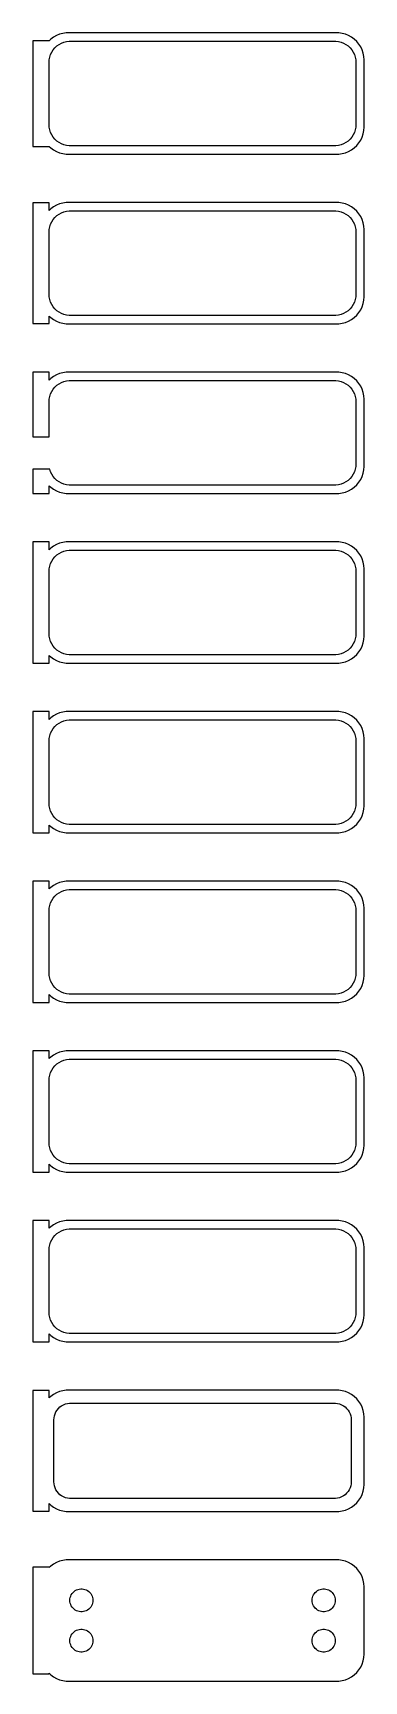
# Model space of a CAD drawing. Header units: metres. Extents: x -32 to 30, y 304 to 610.
import ezdxf

# ---------------------------------------------------------------- set-up
doc = ezdxf.new("R2010")
doc.units = ezdxf.units.M

msp = doc.modelspace()

# ---------------------------------------------------------------- linework, layer by layer
for p, q in [((-27.6791, 608.972), (-28.1871, 608.603)), ((-27.1289, 609.274), (-27.6791, 608.972)), ((-26.5451, 609.505), (-27.1289, 609.274)), ((-25.9369, 609.661), (-26.5451, 609.505)), ((-25.3139, 609.74), (-25.9369, 609.661)), ((25.3139, 609.74), (-25.3139, 609.74)), ((25.9369, 609.661), (25.3139, 609.74)), ((26.5451, 609.505), (25.9369, 609.661)), ((27.1289, 609.274), (26.5451, 609.505)), ((27.6791, 608.972), (27.1289, 609.274)), ((28.1871, 608.603), (27.6791, 608.972)), ((-28.5, 608.309), (-31.5, 608.309)), ((-31.5, 608.309), (-31.5, 588.691)), ((-28.1871, 608.603), (-28.5, 608.309)), ((-28.2191, 605.722), (-28.0052, 606.177)), ((-28.0052, 606.177), (-27.7361, 606.601)), ((-27.7361, 606.601), (-27.4159, 606.988)), ((-27.4159, 606.988), (-27.0497, 607.332)), ((-27.0497, 607.332), (-26.6433, 607.627)), ((-26.6433, 607.627), (-26.2031, 607.869)), ((-26.2031, 607.869), (-25.7361, 608.054)), ((-25.7361, 608.054), (-25.2495, 608.179)), ((-25.2495, 608.179), (-24.7512, 608.242)), ((-24.7512, 608.242), (24.7512, 608.242)), ((24.7512, 608.242), (25.2495, 608.179)), ((25.2495, 608.179), (25.7361, 608.054)), ((25.7361, 608.054), (26.2031, 607.869)), ((26.2031, 607.869), (26.6433, 607.627)), ((26.6433, 607.627), (27.0497, 607.332)), ((27.0497, 607.332), (27.4159, 606.988)), ((27.4159, 606.988), (27.7361, 606.601)), ((27.7361, 606.601), (28.0052, 606.177)), ((28.0052, 606.177), (28.2191, 605.722)), ((28.6448, 608.173), (28.1871, 608.603)), ((29.0451, 607.689), (28.6448, 608.173)), ((29.3815, 607.159), (29.0451, 607.689)), ((29.6489, 606.591), (29.3815, 607.159)), ((29.8429, 605.993), (29.6489, 606.591)), ((29.9606, 605.377), (29.8429, 605.993)), ((-28.5, 604.25), (-28.4684, 604.751)), ((-28.5, 592.75), (-28.5, 604.25)), ((-28.4684, 604.751), (-28.3743, 605.245)), ((-28.3743, 605.245), (-28.2191, 605.722)), ((28.2191, 605.722), (28.3743, 605.245)), ((28.3743, 605.245), (28.4684, 604.751)), ((28.4684, 604.751), (28.5, 604.25)), ((28.5, 604.25), (28.5, 592.75)), ((30, 604.75), (29.9606, 605.377)), ((30, 592.25), (30, 604.75)), ((-28.4684, 592.249), (-28.5, 592.75)), ((-28.3743, 591.755), (-28.4684, 592.249)), ((-28.2191, 591.278), (-28.3743, 591.755)), ((-28.0052, 590.823), (-28.2191, 591.278)), ((-27.7361, 590.399), (-28.0052, 590.823)), ((28.0052, 590.823), (27.7361, 590.399)), ((28.2191, 591.278), (28.0052, 590.823)), ((28.3743, 591.755), (28.2191, 591.278)), ((28.4684, 592.249), (28.3743, 591.755)), ((28.5, 592.75), (28.4684, 592.249)), ((29.6489, 590.409), (29.8429, 591.007)), ((29.8429, 591.007), (29.9606, 591.623)), ((29.9606, 591.623), (30, 592.25)), ((-31.5, 588.691), (-28.5, 588.691)), ((-28.5, 588.691), (-28.1871, 588.397)), ((-28.1871, 588.397), (-27.6791, 588.028)), ((-27.4159, 590.012), (-27.7361, 590.399)), ((-27.6791, 588.028), (-27.1289, 587.726)), ((-27.0497, 589.668), (-27.4159, 590.012)), ((-27.1289, 587.726), (-26.5451, 587.495)), ((-26.6433, 589.373), (-27.0497, 589.668)), ((-26.2031, 589.131), (-26.6433, 589.373)), ((-26.5451, 587.495), (-25.9369, 587.339)), ((-25.7361, 588.946), (-26.2031, 589.131)), ((-25.2495, 588.821), (-25.7361, 588.946)), ((-24.7512, 588.758), (-25.2495, 588.821)), ((24.7512, 588.758), (-24.7512, 588.758)), ((25.2495, 588.821), (24.7512, 588.758)), ((25.7361, 588.946), (25.2495, 588.821)), ((26.2031, 589.131), (25.7361, 588.946)), ((25.9369, 587.339), (26.5451, 587.495)), ((26.6433, 589.373), (26.2031, 589.131)), ((26.5451, 587.495), (27.1289, 587.726)), ((27.0497, 589.668), (26.6433, 589.373)), ((27.4159, 590.012), (27.0497, 589.668)), ((27.1289, 587.726), (27.6791, 588.028)), ((27.7361, 590.399), (27.4159, 590.012)), ((27.6791, 588.028), (28.1871, 588.397)), ((28.1871, 588.397), (28.6448, 588.827)), ((28.6448, 588.827), (29.0451, 589.311)), ((29.0451, 589.311), (29.3815, 589.841)), ((29.3815, 589.841), (29.6489, 590.409)), ((-25.9369, 587.339), (-25.3139, 587.26)), ((-25.3139, 587.26), (25.3139, 587.26)), ((25.3139, 587.26), (25.9369, 587.339)), ((-28.5, 578.217), (-31.5, 578.217)), ((-31.5, 578.217), (-31.5, 555.783)), ((-28.5, 576.809), (-28.5, 578.217)), ((-28.1871, 577.103), (-28.5, 576.809)), ((-27.6791, 577.472), (-28.1871, 577.103)), ((-27.7361, 575.101), (-27.4159, 575.488)), ((-27.1289, 577.774), (-27.6791, 577.472)), ((-27.4159, 575.488), (-27.0497, 575.832)), ((-26.5451, 578.005), (-27.1289, 577.774)), ((-27.0497, 575.832), (-26.6433, 576.127)), ((-26.6433, 576.127), (-26.2031, 576.369)), ((-25.9369, 578.161), (-26.5451, 578.005)), ((-26.2031, 576.369), (-25.7361, 576.554)), ((-25.3139, 578.24), (-25.9369, 578.161)), ((-25.7361, 576.554), (-25.2495, 576.679)), ((25.3139, 578.24), (-25.3139, 578.24)), ((-25.2495, 576.679), (-24.7512, 576.742)), ((-24.7512, 576.742), (24.7512, 576.742)), ((24.7512, 576.742), (25.2495, 576.679)), ((25.2495, 576.679), (25.7361, 576.554)), ((25.9369, 578.161), (25.3139, 578.24)), ((25.7361, 576.554), (26.2031, 576.369)), ((26.5451, 578.005), (25.9369, 578.161)), ((26.2031, 576.369), (26.6433, 576.127)), ((27.1289, 577.774), (26.5451, 578.005)), ((26.6433, 576.127), (27.0497, 575.832)), ((27.0497, 575.832), (27.4159, 575.488)), ((27.6791, 577.472), (27.1289, 577.774)), ((27.4159, 575.488), (27.7361, 575.101)), ((28.1871, 577.103), (27.6791, 577.472)), ((28.6448, 576.673), (28.1871, 577.103)), ((29.0451, 576.189), (28.6448, 576.673)), ((29.3815, 575.659), (29.0451, 576.189)), ((29.6489, 575.091), (29.3815, 575.659)), ((-28.5, 572.75), (-28.4684, 573.251)), ((-28.5, 561.25), (-28.5, 572.75)), ((-28.4684, 573.251), (-28.3743, 573.745)), ((-28.3743, 573.745), (-28.2191, 574.222)), ((-28.2191, 574.222), (-28.0052, 574.677)), ((-28.0052, 574.677), (-27.7361, 575.101)), ((27.7361, 575.101), (28.0052, 574.677)), ((28.0052, 574.677), (28.2191, 574.222)), ((28.2191, 574.222), (28.3743, 573.745)), ((28.3743, 573.745), (28.4684, 573.251)), ((28.4684, 573.251), (28.5, 572.75)), ((28.5, 572.75), (28.5, 561.25)), ((29.8429, 574.493), (29.6489, 575.091)), ((29.9606, 573.877), (29.8429, 574.493)), ((30, 573.25), (29.9606, 573.877)), ((30, 560.75), (30, 573.25)), ((-28.4684, 560.749), (-28.5, 561.25)), ((-28.3743, 560.255), (-28.4684, 560.749)), ((-28.2191, 559.778), (-28.3743, 560.255)), ((28.3743, 560.255), (28.2191, 559.778)), ((28.4684, 560.749), (28.3743, 560.255)), ((28.5, 561.25), (28.4684, 560.749)), ((29.8429, 559.507), (29.9606, 560.123)), ((29.9606, 560.123), (30, 560.75)), ((-28.5, 555.783), (-28.5, 557.191)), ((-28.5, 557.191), (-28.1871, 556.897)), ((-28.0052, 559.323), (-28.2191, 559.778)), ((-28.1871, 556.897), (-27.6791, 556.528)), ((-27.7361, 558.899), (-28.0052, 559.323)), ((-27.4159, 558.512), (-27.7361, 558.899)), ((-27.0497, 558.168), (-27.4159, 558.512)), ((-26.6433, 557.873), (-27.0497, 558.168)), ((-26.2031, 557.631), (-26.6433, 557.873)), ((-25.7361, 557.446), (-26.2031, 557.631)), ((-25.2495, 557.321), (-25.7361, 557.446)), ((-24.7512, 557.258), (-25.2495, 557.321)), ((24.7512, 557.258), (-24.7512, 557.258)), ((25.2495, 557.321), (24.7512, 557.258)), ((25.7361, 557.446), (25.2495, 557.321)), ((26.2031, 557.631), (25.7361, 557.446)), ((26.6433, 557.873), (26.2031, 557.631)), ((27.0497, 558.168), (26.6433, 557.873)), ((27.4159, 558.512), (27.0497, 558.168)), ((27.7361, 558.899), (27.4159, 558.512)), ((27.6791, 556.528), (28.1871, 556.897)), ((28.0052, 559.323), (27.7361, 558.899)), ((28.2191, 559.778), (28.0052, 559.323)), ((28.1871, 556.897), (28.6448, 557.327)), ((28.6448, 557.327), (29.0451, 557.811)), ((29.0451, 557.811), (29.3815, 558.341)), ((29.3815, 558.341), (29.6489, 558.909)), ((29.6489, 558.909), (29.8429, 559.507)), ((-31.5, 555.783), (-28.5, 555.783)), ((-27.6791, 556.528), (-27.1289, 556.226)), ((-27.1289, 556.226), (-26.5451, 555.995)), ((-26.5451, 555.995), (-25.9369, 555.839)), ((-25.9369, 555.839), (-25.3139, 555.76)), ((-25.3139, 555.76), (25.3139, 555.76)), ((25.3139, 555.76), (25.9369, 555.839)), ((25.9369, 555.839), (26.5451, 555.995)), ((26.5451, 555.995), (27.1289, 556.226)), ((27.1289, 556.226), (27.6791, 556.528)), ((-28.5, 546.74), (-31.5, 546.74)), ((-31.5, 546.74), (-31.5, 534.744)), ((-28.5, 545.309), (-28.5, 546.74)), ((-28.1871, 545.603), (-28.5, 545.309)), ((-27.6791, 545.972), (-28.1871, 545.603)), ((-27.1289, 546.274), (-27.6791, 545.972)), ((-26.5451, 546.505), (-27.1289, 546.274)), ((-26.6433, 544.627), (-26.2031, 544.869)), ((-25.9369, 546.661), (-26.5451, 546.505)), ((-26.2031, 544.869), (-25.7361, 545.054)), ((-25.3139, 546.74), (-25.9369, 546.661)), ((-25.7361, 545.054), (-25.2495, 545.179)), ((25.3139, 546.74), (-25.3139, 546.74)), ((-25.2495, 545.179), (-24.7512, 545.242)), ((-24.7512, 545.242), (24.7512, 545.242)), ((24.7512, 545.242), (25.2495, 545.179)), ((25.2495, 545.179), (25.7361, 545.054)), ((25.9369, 546.661), (25.3139, 546.74)), ((25.7361, 545.054), (26.2031, 544.869)), ((26.5451, 546.505), (25.9369, 546.661)), ((26.2031, 544.869), (26.6433, 544.627)), ((27.1289, 546.274), (26.5451, 546.505)), ((27.6791, 545.972), (27.1289, 546.274)), ((28.1871, 545.603), (27.6791, 545.972)), ((28.6448, 545.173), (28.1871, 545.603)), ((29.0451, 544.689), (28.6448, 545.173)), ((29.3815, 544.159), (29.0451, 544.689)), ((-28.5, 541.25), (-28.4684, 541.751)), ((-28.4684, 541.751), (-28.3743, 542.245)), ((-28.3743, 542.245), (-28.2191, 542.722)), ((-28.2191, 542.722), (-28.0052, 543.177)), ((-28.0052, 543.177), (-27.7361, 543.601)), ((-27.7361, 543.601), (-27.4159, 543.988)), ((-27.4159, 543.988), (-27.0497, 544.332)), ((-27.0497, 544.332), (-26.6433, 544.627)), ((26.6433, 544.627), (27.0497, 544.332)), ((27.0497, 544.332), (27.4159, 543.988)), ((27.4159, 543.988), (27.7361, 543.601)), ((27.7361, 543.601), (28.0052, 543.177)), ((28.0052, 543.177), (28.2191, 542.722)), ((28.2191, 542.722), (28.3743, 542.245)), ((28.3743, 542.245), (28.4684, 541.751)), ((28.4684, 541.751), (28.5, 541.25)), ((29.6489, 543.591), (29.3815, 544.159)), ((29.8429, 542.993), (29.6489, 543.591)), ((29.9606, 542.377), (29.8429, 542.993)), ((30, 541.75), (29.9606, 542.377)), ((30, 529.25), (30, 541.75)), ((-28.5, 534.744), (-28.5, 541.25)), ((28.5, 541.25), (28.5, 529.75)), ((-31.5, 534.744), (-28.5, 534.744)), ((28.5, 529.75), (28.4684, 529.249)), ((-28.3745, 528.756), (-31.5, 528.756)), ((-31.5, 528.756), (-31.5, 524.26)), ((-28.3743, 528.755), (-28.3745, 528.756)), ((-28.2191, 528.278), (-28.3743, 528.755)), ((-28.0052, 527.823), (-28.2191, 528.278)), ((-27.7361, 527.399), (-28.0052, 527.823)), ((-27.4159, 527.012), (-27.7361, 527.399)), ((-27.0497, 526.668), (-27.4159, 527.012)), ((-26.6433, 526.373), (-27.0497, 526.668)), ((-26.2031, 526.131), (-26.6433, 526.373)), ((26.6433, 526.373), (26.2031, 526.131)), ((27.0497, 526.668), (26.6433, 526.373)), ((27.4159, 527.012), (27.0497, 526.668)), ((27.7361, 527.399), (27.4159, 527.012)), ((28.0052, 527.823), (27.7361, 527.399)), ((28.2191, 528.278), (28.0052, 527.823)), ((28.3743, 528.755), (28.2191, 528.278)), ((28.4684, 529.249), (28.3743, 528.755)), ((28.6448, 525.827), (29.0451, 526.311)), ((29.0451, 526.311), (29.3815, 526.841)), ((29.3815, 526.841), (29.6489, 527.409)), ((29.6489, 527.409), (29.8429, 528.007)), ((29.8429, 528.007), (29.9606, 528.623)), ((29.9606, 528.623), (30, 529.25)), ((-31.5, 524.26), (-28.5, 524.26)), ((-28.5, 525.691), (-28.1871, 525.397)), ((-28.5, 524.26), (-28.5, 525.691)), ((-28.1871, 525.397), (-27.6791, 525.028)), ((-27.6791, 525.028), (-27.1289, 524.726)), ((-27.1289, 524.726), (-26.5451, 524.495)), ((-26.5451, 524.495), (-25.9369, 524.339)), ((-25.7361, 525.946), (-26.2031, 526.131)), ((-25.9369, 524.339), (-25.3139, 524.26)), ((-25.2495, 525.821), (-25.7361, 525.946)), ((-25.3139, 524.26), (25.3139, 524.26)), ((-24.7512, 525.758), (-25.2495, 525.821)), ((24.7512, 525.758), (-24.7512, 525.758)), ((25.2495, 525.821), (24.7512, 525.758)), ((25.7361, 525.946), (25.2495, 525.821)), ((25.3139, 524.26), (25.9369, 524.339)), ((26.2031, 526.131), (25.7361, 525.946)), ((25.9369, 524.339), (26.5451, 524.495)), ((26.5451, 524.495), (27.1289, 524.726)), ((27.1289, 524.726), (27.6791, 525.028)), ((27.6791, 525.028), (28.1871, 525.397)), ((28.1871, 525.397), (28.6448, 525.827)), ((-28.5, 515.24), (-31.5, 515.24)), ((-31.5, 515.24), (-31.5, 492.76)), ((-28.5, 513.809), (-28.5, 515.24)), ((-28.1871, 514.103), (-28.5, 513.809)), ((-27.6791, 514.472), (-28.1871, 514.103)), ((-27.1289, 514.774), (-27.6791, 514.472)), ((-26.5451, 515.005), (-27.1289, 514.774)), ((-25.9369, 515.161), (-26.5451, 515.005)), ((-25.3139, 515.24), (-25.9369, 515.161)), ((25.3139, 515.24), (-25.3139, 515.24)), ((25.9369, 515.161), (25.3139, 515.24)), ((26.5451, 515.005), (25.9369, 515.161)), ((27.1289, 514.774), (26.5451, 515.005)), ((27.6791, 514.472), (27.1289, 514.774)), ((28.1871, 514.103), (27.6791, 514.472)), ((28.6448, 513.673), (28.1871, 514.103)), ((-28.3743, 510.745), (-28.2191, 511.222)), ((-28.2191, 511.222), (-28.0052, 511.677)), ((-28.0052, 511.677), (-27.7361, 512.101)), ((-27.7361, 512.101), (-27.4159, 512.488)), ((-27.4159, 512.488), (-27.0497, 512.832)), ((-27.0497, 512.832), (-26.6433, 513.127)), ((-26.6433, 513.127), (-26.2031, 513.369)), ((-26.2031, 513.369), (-25.7361, 513.554)), ((-25.7361, 513.554), (-25.2495, 513.679)), ((-25.2495, 513.679), (-24.7512, 513.742)), ((-24.7512, 513.742), (24.7512, 513.742)), ((24.7512, 513.742), (25.2495, 513.679)), ((25.2495, 513.679), (25.7361, 513.554)), ((25.7361, 513.554), (26.2031, 513.369)), ((26.2031, 513.369), (26.6433, 513.127)), ((26.6433, 513.127), (27.0497, 512.832)), ((27.0497, 512.832), (27.4159, 512.488)), ((27.4159, 512.488), (27.7361, 512.101)), ((27.7361, 512.101), (28.0052, 511.677)), ((28.0052, 511.677), (28.2191, 511.222)), ((28.2191, 511.222), (28.3743, 510.745)), ((29.0451, 513.189), (28.6448, 513.673)), ((29.3815, 512.659), (29.0451, 513.189)), ((29.6489, 512.091), (29.3815, 512.659)), ((29.8429, 511.493), (29.6489, 512.091)), ((29.9606, 510.877), (29.8429, 511.493)), ((-28.5, 509.75), (-28.4684, 510.251)), ((-28.5, 498.25), (-28.5, 509.75)), ((-28.4684, 510.251), (-28.3743, 510.745)), ((28.3743, 510.745), (28.4684, 510.251)), ((28.4684, 510.251), (28.5, 509.75)), ((28.5, 509.75), (28.5, 498.25)), ((30, 510.25), (29.9606, 510.877)), ((30, 497.75), (30, 510.25)), ((-28.4684, 497.749), (-28.5, 498.25)), ((-28.3743, 497.255), (-28.4684, 497.749)), ((-28.2191, 496.778), (-28.3743, 497.255)), ((-28.0052, 496.323), (-28.2191, 496.778)), ((-27.7361, 495.899), (-28.0052, 496.323)), ((-27.4159, 495.512), (-27.7361, 495.899)), ((27.7361, 495.899), (27.4159, 495.512)), ((28.0052, 496.323), (27.7361, 495.899)), ((28.2191, 496.778), (28.0052, 496.323)), ((28.3743, 497.255), (28.2191, 496.778)), ((28.4684, 497.749), (28.3743, 497.255)), ((28.5, 498.25), (28.4684, 497.749)), ((29.3815, 495.341), (29.6489, 495.909)), ((29.6489, 495.909), (29.8429, 496.507)), ((29.8429, 496.507), (29.9606, 497.123)), ((29.9606, 497.123), (30, 497.75)), ((-31.5, 492.76), (-28.5, 492.76)), ((-28.5, 494.191), (-28.1871, 493.897)), ((-28.5, 492.76), (-28.5, 494.191)), ((-28.1871, 493.897), (-27.6791, 493.528)), ((-27.6791, 493.528), (-27.1289, 493.226)), ((-27.0497, 495.168), (-27.4159, 495.512)), ((-27.1289, 493.226), (-26.5451, 492.995)), ((-26.6433, 494.873), (-27.0497, 495.168)), ((-26.2031, 494.631), (-26.6433, 494.873)), ((-26.5451, 492.995), (-25.9369, 492.839)), ((-25.7361, 494.446), (-26.2031, 494.631)), ((-25.9369, 492.839), (-25.3139, 492.76)), ((-25.2495, 494.321), (-25.7361, 494.446)), ((-25.3139, 492.76), (25.3139, 492.76)), ((-24.7512, 494.258), (-25.2495, 494.321)), ((24.7512, 494.258), (-24.7512, 494.258)), ((25.2495, 494.321), (24.7512, 494.258)), ((25.7361, 494.446), (25.2495, 494.321)), ((25.3139, 492.76), (25.9369, 492.839)), ((26.2031, 494.631), (25.7361, 494.446)), ((25.9369, 492.839), (26.5451, 492.995)), ((26.6433, 494.873), (26.2031, 494.631)), ((26.5451, 492.995), (27.1289, 493.226)), ((27.0497, 495.168), (26.6433, 494.873)), ((27.4159, 495.512), (27.0497, 495.168)), ((27.1289, 493.226), (27.6791, 493.528)), ((27.6791, 493.528), (28.1871, 493.897)), ((28.1871, 493.897), (28.6448, 494.327)), ((28.6448, 494.327), (29.0451, 494.811)), ((29.0451, 494.811), (29.3815, 495.341)), ((-28.5, 483.74), (-31.5, 483.74)), ((-31.5, 483.74), (-31.5, 461.26)), ((-28.5, 482.309), (-28.5, 483.74)), ((-26.5451, 483.505), (-27.1289, 483.274)), ((-25.9369, 483.661), (-26.5451, 483.505)), ((-25.3139, 483.74), (-25.9369, 483.661)), ((25.3139, 483.74), (-25.3139, 483.74)), ((25.9369, 483.661), (25.3139, 483.74)), ((26.5451, 483.505), (25.9369, 483.661)), ((27.1289, 483.274), (26.5451, 483.505)), ((-28.1871, 482.603), (-28.5, 482.309)), ((-27.6791, 482.972), (-28.1871, 482.603)), ((-28.0052, 480.177), (-27.7361, 480.601)), ((-27.7361, 480.601), (-27.4159, 480.988)), ((-27.1289, 483.274), (-27.6791, 482.972)), ((-27.4159, 480.988), (-27.0497, 481.332)), ((-27.0497, 481.332), (-26.6433, 481.627)), ((-26.6433, 481.627), (-26.2031, 481.869)), ((-26.2031, 481.869), (-25.7361, 482.054)), ((-25.7361, 482.054), (-25.2495, 482.179)), ((-25.2495, 482.179), (-24.7512, 482.242)), ((-24.7512, 482.242), (24.7512, 482.242)), ((24.7512, 482.242), (25.2495, 482.179)), ((25.2495, 482.179), (25.7361, 482.054)), ((25.7361, 482.054), (26.2031, 481.869)), ((26.2031, 481.869), (26.6433, 481.627)), ((26.6433, 481.627), (27.0497, 481.332)), ((27.0497, 481.332), (27.4159, 480.988)), ((27.6791, 482.972), (27.1289, 483.274)), ((27.4159, 480.988), (27.7361, 480.601)), ((28.1871, 482.603), (27.6791, 482.972)), ((27.7361, 480.601), (28.0052, 480.177)), ((28.6448, 482.173), (28.1871, 482.603)), ((29.0451, 481.689), (28.6448, 482.173)), ((29.3815, 481.159), (29.0451, 481.689)), ((29.6489, 480.591), (29.3815, 481.159)), ((29.8429, 479.993), (29.6489, 480.591)), ((-28.5, 478.25), (-28.4684, 478.751)), ((-28.5, 466.75), (-28.5, 478.25)), ((-28.4684, 478.751), (-28.3743, 479.245)), ((-28.3743, 479.245), (-28.2191, 479.722)), ((-28.2191, 479.722), (-28.0052, 480.177)), ((28.0052, 480.177), (28.2191, 479.722)), ((28.2191, 479.722), (28.3743, 479.245)), ((28.3743, 479.245), (28.4684, 478.751)), ((28.4684, 478.751), (28.5, 478.25)), ((28.5, 478.25), (28.5, 466.75)), ((29.9606, 479.377), (29.8429, 479.993)), ((30, 478.75), (29.9606, 479.377)), ((30, 466.25), (30, 478.75)), ((-28.4684, 466.249), (-28.5, 466.75)), ((-28.3743, 465.755), (-28.4684, 466.249)), ((-28.2191, 465.278), (-28.3743, 465.755)), ((-28.0052, 464.823), (-28.2191, 465.278)), ((28.2191, 465.278), (28.0052, 464.823)), ((28.3743, 465.755), (28.2191, 465.278)), ((28.4684, 466.249), (28.3743, 465.755)), ((28.5, 466.75), (28.4684, 466.249)), ((29.8429, 465.007), (29.9606, 465.623)), ((29.9606, 465.623), (30, 466.25)), ((-28.5, 462.691), (-28.1871, 462.397)), ((-28.5, 461.26), (-28.5, 462.691)), ((-28.1871, 462.397), (-27.6791, 462.028)), ((-27.7361, 464.399), (-28.0052, 464.823)), ((-27.4159, 464.012), (-27.7361, 464.399)), ((-27.0497, 463.668), (-27.4159, 464.012)), ((-26.6433, 463.373), (-27.0497, 463.668)), ((-26.2031, 463.131), (-26.6433, 463.373)), ((-25.7361, 462.946), (-26.2031, 463.131)), ((-25.2495, 462.821), (-25.7361, 462.946)), ((-24.7512, 462.758), (-25.2495, 462.821)), ((24.7512, 462.758), (-24.7512, 462.758)), ((25.2495, 462.821), (24.7512, 462.758)), ((25.7361, 462.946), (25.2495, 462.821)), ((26.2031, 463.131), (25.7361, 462.946)), ((26.6433, 463.373), (26.2031, 463.131)), ((27.0497, 463.668), (26.6433, 463.373)), ((27.4159, 464.012), (27.0497, 463.668)), ((27.7361, 464.399), (27.4159, 464.012)), ((27.6791, 462.028), (28.1871, 462.397)), ((28.0052, 464.823), (27.7361, 464.399)), ((28.1871, 462.397), (28.6448, 462.827)), ((28.6448, 462.827), (29.0451, 463.311)), ((29.0451, 463.311), (29.3815, 463.841)), ((29.3815, 463.841), (29.6489, 464.409)), ((29.6489, 464.409), (29.8429, 465.007)), ((-31.5, 461.26), (-28.5, 461.26)), ((-27.6791, 462.028), (-27.1289, 461.726)), ((-27.1289, 461.726), (-26.5451, 461.495)), ((-26.5451, 461.495), (-25.9369, 461.339)), ((-25.9369, 461.339), (-25.3139, 461.26)), ((-25.3139, 461.26), (25.3139, 461.26)), ((25.3139, 461.26), (25.9369, 461.339)), ((25.9369, 461.339), (26.5451, 461.495)), ((26.5451, 461.495), (27.1289, 461.726)), ((27.1289, 461.726), (27.6791, 462.028)), ((-28.5, 452.24), (-31.5, 452.24)), ((-31.5, 452.24), (-31.5, 429.76)), ((-28.5, 450.809), (-28.5, 452.24)), ((-28.1871, 451.103), (-28.5, 450.809)), ((-27.6791, 451.472), (-28.1871, 451.103)), ((-27.1289, 451.774), (-27.6791, 451.472)), ((-27.4159, 449.488), (-27.0497, 449.832)), ((-26.5451, 452.005), (-27.1289, 451.774)), ((-27.0497, 449.832), (-26.6433, 450.127)), ((-26.6433, 450.127), (-26.2031, 450.369)), ((-25.9369, 452.161), (-26.5451, 452.005)), ((-26.2031, 450.369), (-25.7361, 450.554)), ((-25.3139, 452.24), (-25.9369, 452.161)), ((-25.7361, 450.554), (-25.2495, 450.679)), ((25.3139, 452.24), (-25.3139, 452.24)), ((-25.2495, 450.679), (-24.7512, 450.742)), ((-24.7512, 450.742), (24.7512, 450.742)), ((24.7512, 450.742), (25.2495, 450.679)), ((25.2495, 450.679), (25.7361, 450.554)), ((25.9369, 452.161), (25.3139, 452.24)), ((25.7361, 450.554), (26.2031, 450.369)), ((26.5451, 452.005), (25.9369, 452.161)), ((26.2031, 450.369), (26.6433, 450.127)), ((27.1289, 451.774), (26.5451, 452.005)), ((26.6433, 450.127), (27.0497, 449.832)), ((27.0497, 449.832), (27.4159, 449.488)), ((27.6791, 451.472), (27.1289, 451.774)), ((28.1871, 451.103), (27.6791, 451.472)), ((28.6448, 450.673), (28.1871, 451.103)), ((29.0451, 450.189), (28.6448, 450.673)), ((29.3815, 449.659), (29.0451, 450.189)), ((-28.5, 446.75), (-28.4684, 447.251)), ((-28.5, 435.25), (-28.5, 446.75)), ((-28.4684, 447.251), (-28.3743, 447.745)), ((-28.3743, 447.745), (-28.2191, 448.222)), ((-28.2191, 448.222), (-28.0052, 448.677)), ((-28.0052, 448.677), (-27.7361, 449.101)), ((-27.7361, 449.101), (-27.4159, 449.488)), ((27.4159, 449.488), (27.7361, 449.101)), ((27.7361, 449.101), (28.0052, 448.677)), ((28.0052, 448.677), (28.2191, 448.222)), ((28.2191, 448.222), (28.3743, 447.745)), ((28.3743, 447.745), (28.4684, 447.251)), ((28.4684, 447.251), (28.5, 446.75)), ((28.5, 446.75), (28.5, 435.25)), ((29.6489, 449.091), (29.3815, 449.659)), ((29.8429, 448.493), (29.6489, 449.091)), ((29.9606, 447.877), (29.8429, 448.493)), ((30, 447.25), (29.9606, 447.877)), ((30, 434.75), (30, 447.25)), ((-28.4684, 434.749), (-28.5, 435.25)), ((-28.3743, 434.255), (-28.4684, 434.749)), ((28.4684, 434.749), (28.3743, 434.255)), ((28.5, 435.25), (28.4684, 434.749)), ((29.9606, 434.123), (30, 434.75)), ((-28.2191, 433.778), (-28.3743, 434.255)), ((-28.0052, 433.323), (-28.2191, 433.778)), ((-27.7361, 432.899), (-28.0052, 433.323)), ((-27.4159, 432.512), (-27.7361, 432.899)), ((-27.0497, 432.168), (-27.4159, 432.512)), ((-26.6433, 431.873), (-27.0497, 432.168)), ((-26.2031, 431.631), (-26.6433, 431.873)), ((-25.7361, 431.446), (-26.2031, 431.631)), ((-25.2495, 431.321), (-25.7361, 431.446)), ((25.7361, 431.446), (25.2495, 431.321)), ((26.2031, 431.631), (25.7361, 431.446)), ((26.6433, 431.873), (26.2031, 431.631)), ((27.0497, 432.168), (26.6433, 431.873)), ((27.4159, 432.512), (27.0497, 432.168)), ((27.7361, 432.899), (27.4159, 432.512)), ((28.0052, 433.323), (27.7361, 432.899)), ((28.2191, 433.778), (28.0052, 433.323)), ((28.3743, 434.255), (28.2191, 433.778)), ((28.6448, 431.327), (29.0451, 431.811)), ((29.0451, 431.811), (29.3815, 432.341)), ((29.3815, 432.341), (29.6489, 432.909)), ((29.6489, 432.909), (29.8429, 433.507)), ((29.8429, 433.507), (29.9606, 434.123)), ((-31.5, 429.76), (-28.5, 429.76)), ((-28.5, 431.191), (-28.1871, 430.897)), ((-28.5, 429.76), (-28.5, 431.191)), ((-28.1871, 430.897), (-27.6791, 430.528)), ((-27.6791, 430.528), (-27.1289, 430.226)), ((-27.1289, 430.226), (-26.5451, 429.995)), ((-26.5451, 429.995), (-25.9369, 429.839)), ((-25.9369, 429.839), (-25.3139, 429.76)), ((-25.3139, 429.76), (25.3139, 429.76)), ((-24.7512, 431.258), (-25.2495, 431.321)), ((24.7512, 431.258), (-24.7512, 431.258)), ((25.2495, 431.321), (24.7512, 431.258)), ((25.3139, 429.76), (25.9369, 429.839)), ((25.9369, 429.839), (26.5451, 429.995)), ((26.5451, 429.995), (27.1289, 430.226)), ((27.1289, 430.226), (27.6791, 430.528)), ((27.6791, 430.528), (28.1871, 430.897)), ((28.1871, 430.897), (28.6448, 431.327)), ((-28.5, 420.74), (-31.5, 420.74)), ((-31.5, 420.74), (-31.5, 398.26)), ((-28.5, 419.309), (-28.5, 420.74)), ((-28.1871, 419.603), (-28.5, 419.309)), ((-27.6791, 419.972), (-28.1871, 419.603)), ((-27.1289, 420.274), (-27.6791, 419.972)), ((-26.5451, 420.505), (-27.1289, 420.274)), ((-25.9369, 420.661), (-26.5451, 420.505)), ((-25.3139, 420.74), (-25.9369, 420.661)), ((25.3139, 420.74), (-25.3139, 420.74)), ((-25.2495, 419.179), (-24.7512, 419.242)), ((-24.7512, 419.242), (24.7512, 419.242)), ((24.7512, 419.242), (25.2495, 419.179)), ((25.9369, 420.661), (25.3139, 420.74)), ((26.5451, 420.505), (25.9369, 420.661)), ((27.1289, 420.274), (26.5451, 420.505)), ((27.6791, 419.972), (27.1289, 420.274)), ((28.1871, 419.603), (27.6791, 419.972)), ((28.6448, 419.173), (28.1871, 419.603)), ((-28.4684, 415.751), (-28.3743, 416.245)), ((-28.3743, 416.245), (-28.2191, 416.722)), ((-28.2191, 416.722), (-28.0052, 417.177)), ((-28.0052, 417.177), (-27.7361, 417.601)), ((-27.7361, 417.601), (-27.4159, 417.988)), ((-27.4159, 417.988), (-27.0497, 418.332)), ((-27.0497, 418.332), (-26.6433, 418.627)), ((-26.6433, 418.627), (-26.2031, 418.869)), ((-26.2031, 418.869), (-25.7361, 419.054)), ((-25.7361, 419.054), (-25.2495, 419.179)), ((25.2495, 419.179), (25.7361, 419.054)), ((25.7361, 419.054), (26.2031, 418.869)), ((26.2031, 418.869), (26.6433, 418.627)), ((26.6433, 418.627), (27.0497, 418.332)), ((27.0497, 418.332), (27.4159, 417.988)), ((27.4159, 417.988), (27.7361, 417.601)), ((27.7361, 417.601), (28.0052, 417.177)), ((28.0052, 417.177), (28.2191, 416.722)), ((28.2191, 416.722), (28.3743, 416.245)), ((28.3743, 416.245), (28.4684, 415.751)), ((29.0451, 418.689), (28.6448, 419.173)), ((29.3815, 418.159), (29.0451, 418.689)), ((29.6489, 417.591), (29.3815, 418.159)), ((29.8429, 416.993), (29.6489, 417.591)), ((29.9606, 416.377), (29.8429, 416.993)), ((30, 415.75), (29.9606, 416.377)), ((-28.5, 415.25), (-28.4684, 415.751)), ((-28.5, 403.75), (-28.5, 415.25)), ((28.4684, 415.751), (28.5, 415.25)), ((28.5, 415.25), (28.5, 403.75)), ((30, 403.25), (30, 415.75)), ((-28.4684, 403.249), (-28.5, 403.75)), ((-28.3743, 402.755), (-28.4684, 403.249)), ((-28.2191, 402.278), (-28.3743, 402.755)), ((-28.0052, 401.823), (-28.2191, 402.278)), ((-27.7361, 401.399), (-28.0052, 401.823)), ((-27.4159, 401.012), (-27.7361, 401.399)), ((-27.0497, 400.668), (-27.4159, 401.012)), ((27.4159, 401.012), (27.0497, 400.668)), ((27.7361, 401.399), (27.4159, 401.012)), ((28.0052, 401.823), (27.7361, 401.399)), ((28.2191, 402.278), (28.0052, 401.823)), ((28.3743, 402.755), (28.2191, 402.278)), ((28.4684, 403.249), (28.3743, 402.755)), ((28.5, 403.75), (28.4684, 403.249)), ((29.0451, 400.311), (29.3815, 400.841)), ((29.3815, 400.841), (29.6489, 401.409)), ((29.6489, 401.409), (29.8429, 402.007)), ((29.8429, 402.007), (29.9606, 402.623)), ((29.9606, 402.623), (30, 403.25)), ((-31.5, 398.26), (-28.5, 398.26)), ((-28.5, 399.691), (-28.1871, 399.397)), ((-28.5, 398.26), (-28.5, 399.691)), ((-28.1871, 399.397), (-27.6791, 399.028)), ((-27.6791, 399.028), (-27.1289, 398.726)), ((-27.1289, 398.726), (-26.5451, 398.495)), ((-26.6433, 400.373), (-27.0497, 400.668)), ((-26.2031, 400.131), (-26.6433, 400.373)), ((-26.5451, 398.495), (-25.9369, 398.339)), ((-25.7361, 399.946), (-26.2031, 400.131)), ((-25.9369, 398.339), (-25.3139, 398.26)), ((-25.2495, 399.821), (-25.7361, 399.946)), ((-25.3139, 398.26), (25.3139, 398.26)), ((-24.7512, 399.758), (-25.2495, 399.821)), ((24.7512, 399.758), (-24.7512, 399.758)), ((25.2495, 399.821), (24.7512, 399.758)), ((25.7361, 399.946), (25.2495, 399.821)), ((25.3139, 398.26), (25.9369, 398.339)), ((26.2031, 400.131), (25.7361, 399.946)), ((25.9369, 398.339), (26.5451, 398.495)), ((26.6433, 400.373), (26.2031, 400.131)), ((26.5451, 398.495), (27.1289, 398.726)), ((27.0497, 400.668), (26.6433, 400.373)), ((27.1289, 398.726), (27.6791, 399.028)), ((27.6791, 399.028), (28.1871, 399.397)), ((28.1871, 399.397), (28.6448, 399.827)), ((28.6448, 399.827), (29.0451, 400.311)), ((-28.5, 389.24), (-31.5, 389.24)), ((-31.5, 389.24), (-31.5, 366.76)), ((-28.5, 387.809), (-28.5, 389.24)), ((-27.1289, 388.774), (-27.6791, 388.472)), ((-26.5451, 389.005), (-27.1289, 388.774)), ((-25.9369, 389.161), (-26.5451, 389.005)), ((-25.3139, 389.24), (-25.9369, 389.161)), ((25.3139, 389.24), (-25.3139, 389.24)), ((25.9369, 389.161), (25.3139, 389.24)), ((26.5451, 389.005), (25.9369, 389.161)), ((27.1289, 388.774), (26.5451, 389.005)), ((27.6791, 388.472), (27.1289, 388.774)), ((-28.1871, 388.103), (-28.5, 387.809)), ((-28.2191, 385.222), (-28.0052, 385.677)), ((-27.6791, 388.472), (-28.1871, 388.103)), ((-28.0052, 385.677), (-27.7361, 386.101)), ((-27.7361, 386.101), (-27.4159, 386.488)), ((-27.4159, 386.488), (-27.0497, 386.832)), ((-27.0497, 386.832), (-26.6433, 387.127)), ((-26.6433, 387.127), (-26.2031, 387.369)), ((-26.2031, 387.369), (-25.7361, 387.554)), ((-25.7361, 387.554), (-25.2495, 387.679)), ((-25.2495, 387.679), (-24.7512, 387.742)), ((-24.7512, 387.742), (24.7512, 387.742)), ((24.7512, 387.742), (25.2495, 387.679)), ((25.2495, 387.679), (25.7361, 387.554)), ((25.7361, 387.554), (26.2031, 387.369)), ((26.2031, 387.369), (26.6433, 387.127)), ((26.6433, 387.127), (27.0497, 386.832)), ((27.0497, 386.832), (27.4159, 386.488)), ((27.4159, 386.488), (27.7361, 386.101)), ((28.1871, 388.103), (27.6791, 388.472)), ((27.7361, 386.101), (28.0052, 385.677)), ((28.0052, 385.677), (28.2191, 385.222)), ((28.6448, 387.673), (28.1871, 388.103)), ((29.0451, 387.189), (28.6448, 387.673)), ((29.3815, 386.659), (29.0451, 387.189)), ((29.6489, 386.091), (29.3815, 386.659)), ((29.8429, 385.493), (29.6489, 386.091)), ((-28.5, 383.75), (-28.4684, 384.251)), ((-28.5, 372.25), (-28.5, 383.75)), ((-28.4684, 384.251), (-28.3743, 384.745)), ((-28.3743, 384.745), (-28.2191, 385.222)), ((28.2191, 385.222), (28.3743, 384.745)), ((28.3743, 384.745), (28.4684, 384.251)), ((28.4684, 384.251), (28.5, 383.75)), ((28.5, 383.75), (28.5, 372.25)), ((29.9606, 384.877), (29.8429, 385.493)), ((30, 384.25), (29.9606, 384.877)), ((30, 371.75), (30, 384.25)), ((-28.4684, 371.749), (-28.5, 372.25)), ((-28.3743, 371.255), (-28.4684, 371.749)), ((-28.2191, 370.778), (-28.3743, 371.255)), ((-28.0052, 370.323), (-28.2191, 370.778)), ((-27.7361, 369.899), (-28.0052, 370.323)), ((28.0052, 370.323), (27.7361, 369.899)), ((28.2191, 370.778), (28.0052, 370.323)), ((28.3743, 371.255), (28.2191, 370.778)), ((28.4684, 371.749), (28.3743, 371.255)), ((28.5, 372.25), (28.4684, 371.749)), ((29.6489, 369.909), (29.8429, 370.507)), ((29.8429, 370.507), (29.9606, 371.123)), ((29.9606, 371.123), (30, 371.75)), ((-28.5, 368.191), (-28.1871, 367.897)), ((-28.5, 366.76), (-28.5, 368.191)), ((-28.1871, 367.897), (-27.6791, 367.528)), ((-27.4159, 369.512), (-27.7361, 369.899)), ((-27.6791, 367.528), (-27.1289, 367.226)), ((-27.0497, 369.168), (-27.4159, 369.512)), ((-27.1289, 367.226), (-26.5451, 366.995)), ((-26.6433, 368.873), (-27.0497, 369.168)), ((-26.2031, 368.631), (-26.6433, 368.873)), ((-25.7361, 368.446), (-26.2031, 368.631)), ((-25.2495, 368.321), (-25.7361, 368.446)), ((-24.7512, 368.258), (-25.2495, 368.321)), ((24.7512, 368.258), (-24.7512, 368.258)), ((25.2495, 368.321), (24.7512, 368.258)), ((25.7361, 368.446), (25.2495, 368.321)), ((26.2031, 368.631), (25.7361, 368.446)), ((26.6433, 368.873), (26.2031, 368.631)), ((26.5451, 366.995), (27.1289, 367.226)), ((27.0497, 369.168), (26.6433, 368.873)), ((27.4159, 369.512), (27.0497, 369.168)), ((27.1289, 367.226), (27.6791, 367.528)), ((27.7361, 369.899), (27.4159, 369.512)), ((27.6791, 367.528), (28.1871, 367.897)), ((28.1871, 367.897), (28.6448, 368.327)), ((28.6448, 368.327), (29.0451, 368.811)), ((29.0451, 368.811), (29.3815, 369.341)), ((29.3815, 369.341), (29.6489, 369.909)), ((-31.5, 366.76), (-28.5, 366.76)), ((-26.5451, 366.995), (-25.9369, 366.839)), ((-25.9369, 366.839), (-25.3139, 366.76)), ((-25.3139, 366.76), (25.3139, 366.76)), ((25.3139, 366.76), (25.9369, 366.839)), ((25.9369, 366.839), (26.5451, 366.995)), ((-28.5, 357.729), (-31.5, 357.729)), ((-31.5, 357.729), (-31.5, 335.271)), ((-28.5, 356.309), (-28.5, 357.729)), ((-28.1871, 356.603), (-28.5, 356.309)), ((-27.6791, 356.972), (-28.1871, 356.603)), ((-27.1289, 357.274), (-27.6791, 356.972)), ((-26.5451, 357.505), (-27.1289, 357.274)), ((-25.9369, 357.661), (-26.5451, 357.505)), ((-26.168, 354.878), (-25.8254, 355.067)), ((-25.3139, 357.74), (-25.9369, 357.661)), ((-25.8254, 355.067), (-25.4619, 355.211)), ((-25.4619, 355.211), (-25.0833, 355.308)), ((25.3139, 357.74), (-25.3139, 357.74)), ((-25.0833, 355.308), (-24.6954, 355.357)), ((-24.6954, 355.357), (24.6954, 355.357)), ((24.6954, 355.357), (25.0833, 355.308)), ((25.0833, 355.308), (25.4619, 355.211)), ((25.9369, 357.661), (25.3139, 357.74)), ((25.4619, 355.211), (25.8254, 355.067)), ((25.8254, 355.067), (26.168, 354.878)), ((26.5451, 357.505), (25.9369, 357.661)), ((27.1289, 357.274), (26.5451, 357.505)), ((27.6791, 356.972), (27.1289, 357.274)), ((28.1871, 356.603), (27.6791, 356.972)), ((28.6448, 356.173), (28.1871, 356.603)), ((29.0451, 355.689), (28.6448, 356.173)), ((29.3815, 355.159), (29.0451, 355.689)), ((29.6489, 354.591), (29.3815, 355.159)), ((-27.6129, 352.25), (-27.5884, 352.64)), ((-27.6129, 340.75), (-27.6129, 352.25)), ((-27.5884, 352.64), (-27.5151, 353.024)), ((-27.5151, 353.024), (-27.3943, 353.396)), ((-27.3943, 353.396), (-27.2279, 353.75)), ((-27.2279, 353.75), (-27.0184, 354.08)), ((-27.0184, 354.08), (-26.7692, 354.381)), ((-26.7692, 354.381), (-26.4842, 354.649)), ((-26.4842, 354.649), (-26.168, 354.878)), ((26.168, 354.878), (26.4842, 354.649)), ((26.4842, 354.649), (26.7692, 354.381)), ((26.7692, 354.381), (27.0184, 354.08)), ((27.0184, 354.08), (27.2279, 353.75)), ((27.2279, 353.75), (27.3943, 353.396)), ((27.3943, 353.396), (27.5151, 353.024)), ((27.5151, 353.024), (27.5884, 352.64)), ((27.5884, 352.64), (27.6129, 352.25)), ((27.6129, 352.25), (27.6129, 340.75)), ((29.8429, 353.993), (29.6489, 354.591)), ((29.9606, 353.377), (29.8429, 353.993)), ((30, 352.75), (29.9606, 353.377)), ((30, 340.25), (30, 352.75)), ((-27.5884, 340.36), (-27.6129, 340.75)), ((-27.5151, 339.976), (-27.5884, 340.36)), ((-27.3943, 339.604), (-27.5151, 339.976)), ((27.5151, 339.976), (27.3943, 339.604)), ((27.5884, 340.36), (27.5151, 339.976)), ((27.6129, 340.75), (27.5884, 340.36)), ((29.9606, 339.623), (30, 340.25)), ((-28.5, 335.271), (-28.5, 336.691)), ((-28.5, 336.691), (-28.1871, 336.397)), ((-27.2279, 339.25), (-27.3943, 339.604)), ((-27.0184, 338.92), (-27.2279, 339.25)), ((-26.7692, 338.619), (-27.0184, 338.92)), ((-26.4842, 338.351), (-26.7692, 338.619)), ((-26.168, 338.122), (-26.4842, 338.351)), ((-25.8254, 337.933), (-26.168, 338.122)), ((-25.4619, 337.789), (-25.8254, 337.933)), ((-25.0833, 337.692), (-25.4619, 337.789)), ((-24.6954, 337.643), (-25.0833, 337.692)), ((24.6954, 337.643), (-24.6954, 337.643)), ((25.0833, 337.692), (24.6954, 337.643)), ((25.4619, 337.789), (25.0833, 337.692)), ((25.8254, 337.933), (25.4619, 337.789)), ((26.168, 338.122), (25.8254, 337.933)), ((26.4842, 338.351), (26.168, 338.122)), ((26.7692, 338.619), (26.4842, 338.351)), ((27.0184, 338.92), (26.7692, 338.619)), ((27.2279, 339.25), (27.0184, 338.92)), ((27.3943, 339.604), (27.2279, 339.25)), ((28.1871, 336.397), (28.6448, 336.827)), ((28.6448, 336.827), (29.0451, 337.311)), ((29.0451, 337.311), (29.3815, 337.841)), ((29.3815, 337.841), (29.6489, 338.409)), ((29.6489, 338.409), (29.8429, 339.007)), ((29.8429, 339.007), (29.9606, 339.623)), ((-31.5, 335.271), (-28.5, 335.271)), ((-28.1871, 336.397), (-27.6791, 336.028)), ((-27.6791, 336.028), (-27.1289, 335.726)), ((-27.1289, 335.726), (-26.5451, 335.495)), ((-26.5451, 335.495), (-25.9369, 335.339)), ((-25.9369, 335.339), (-25.3139, 335.26)), ((-25.3139, 335.26), (25.3139, 335.26)), ((25.3139, 335.26), (25.9369, 335.339)), ((25.9369, 335.339), (26.5451, 335.495)), ((26.5451, 335.495), (27.1289, 335.726)), ((27.1289, 335.726), (27.6791, 336.028)), ((27.6791, 336.028), (28.1871, 336.397)), ((-28.5, 324.903), (-31.5, 324.903)), ((-31.5, 324.903), (-31.5, 305.097)), ((-28.1871, 325.103), (-28.5, 324.809)), ((-28.5, 324.809), (-28.5, 324.903)), ((-27.6791, 325.472), (-28.1871, 325.103)), ((-27.1289, 325.774), (-27.6791, 325.472)), ((-26.5451, 326.005), (-27.1289, 325.774)), ((-25.9369, 326.161), (-26.5451, 326.005)), ((-25.3139, 326.24), (-25.9369, 326.161)), ((25.3139, 326.24), (-25.3139, 326.24)), ((25.9369, 326.161), (25.3139, 326.24)), ((26.5451, 326.005), (25.9369, 326.161)), ((27.1289, 325.774), (26.5451, 326.005)), ((27.6791, 325.472), (27.1289, 325.774)), ((28.1871, 325.103), (27.6791, 325.472)), ((28.6448, 324.673), (28.1871, 325.103)), ((29.0451, 324.189), (28.6448, 324.673)), ((29.3815, 323.659), (29.0451, 324.189)), ((29.6489, 323.091), (29.3815, 323.659)), ((29.8429, 322.493), (29.6489, 323.091)), ((29.9606, 321.877), (29.8429, 322.493)), ((30, 321.25), (29.9606, 321.877)), ((-24.6353, 318.75), (-24.6185, 319.018)), ((-24.6185, 318.482), (-24.6353, 318.75)), ((-24.6185, 319.018), (-24.5682, 319.281)), ((-24.5682, 318.219), (-24.6185, 318.482)), ((-24.5682, 319.281), (-24.4853, 319.536)), ((-24.4853, 319.536), (-24.3712, 319.779)), ((-24.3712, 319.779), (-24.2275, 320.005)), ((-24.2275, 320.005), (-24.0565, 320.212)), ((-24.0565, 320.212), (-23.8611, 320.395)), ((-23.8611, 320.395), (-23.6441, 320.553)), ((-23.6441, 320.553), (-23.4091, 320.682)), ((-23.4091, 320.682), (-23.1598, 320.781)), ((-23.1598, 320.781), (-22.9001, 320.847)), ((-22.9001, 320.847), (-22.6341, 320.881)), ((-22.6341, 320.881), (-22.3659, 320.881)), ((-22.3659, 320.881), (-22.0999, 320.847)), ((-22.0999, 320.847), (-21.8401, 320.781)), ((-21.8401, 320.781), (-21.5908, 320.682)), ((-21.5908, 320.682), (-21.3559, 320.553)), ((-21.3559, 320.553), (-21.1389, 320.395)), ((-21.1389, 320.395), (-20.9434, 320.212)), ((-20.9434, 320.212), (-20.7725, 320.005)), ((-20.7725, 320.005), (-20.6288, 319.779)), ((-20.6288, 319.779), (-20.5146, 319.536)), ((-20.5146, 319.536), (-20.4318, 319.281)), ((-20.4318, 319.281), (-20.3815, 319.018)), ((-20.3815, 318.482), (-20.4318, 318.219)), ((-20.3815, 319.018), (-20.3647, 318.75)), ((-20.3647, 318.75), (-20.3815, 318.482)), ((20.3647, 318.75), (20.3815, 319.018)), ((20.3815, 318.482), (20.3647, 318.75)), ((20.3815, 319.018), (20.4318, 319.281)), ((20.4318, 318.219), (20.3815, 318.482)), ((20.4318, 319.281), (20.5146, 319.536)), ((20.5146, 319.536), (20.6288, 319.779)), ((20.6288, 319.779), (20.7725, 320.005)), ((20.7725, 320.005), (20.9434, 320.212)), ((20.9434, 320.212), (21.1389, 320.395)), ((21.1389, 320.395), (21.3559, 320.553)), ((21.3559, 320.553), (21.5908, 320.682)), ((21.5908, 320.682), (21.8401, 320.781)), ((21.8401, 320.781), (22.0999, 320.847)), ((22.0999, 320.847), (22.3659, 320.881)), ((22.3659, 320.881), (22.6341, 320.881)), ((22.6341, 320.881), (22.9001, 320.847)), ((22.9001, 320.847), (23.1598, 320.781)), ((23.1598, 320.781), (23.4091, 320.682)), ((23.4091, 320.682), (23.6441, 320.553)), ((23.6441, 320.553), (23.8611, 320.395)), ((23.8611, 320.395), (24.0565, 320.212)), ((24.0565, 320.212), (24.2275, 320.005)), ((24.2275, 320.005), (24.3712, 319.779)), ((24.3712, 319.779), (24.4853, 319.536)), ((24.4853, 319.536), (24.5682, 319.281)), ((24.5682, 319.281), (24.6185, 319.018)), ((24.6185, 318.482), (24.5682, 318.219)), ((24.6185, 319.018), (24.6353, 318.75)), ((24.6353, 318.75), (24.6185, 318.482)), ((30, 308.75), (30, 321.25)), ((-24.4853, 317.964), (-24.5682, 318.219)), ((-24.3712, 317.721), (-24.4853, 317.964)), ((-24.2275, 317.495), (-24.3712, 317.721)), ((-24.0565, 317.288), (-24.2275, 317.495)), ((-23.8611, 317.105), (-24.0565, 317.288)), ((-23.6441, 316.947), (-23.8611, 317.105)), ((-23.4091, 316.818), (-23.6441, 316.947)), ((-23.1598, 316.719), (-23.4091, 316.818)), ((-22.9001, 316.653), (-23.1598, 316.719)), ((-22.6341, 316.619), (-22.9001, 316.653)), ((-22.3659, 316.619), (-22.6341, 316.619)), ((-22.0999, 316.653), (-22.3659, 316.619)), ((-21.8401, 316.719), (-22.0999, 316.653)), ((-21.5908, 316.818), (-21.8401, 316.719)), ((-21.3559, 316.947), (-21.5908, 316.818)), ((-21.1389, 317.105), (-21.3559, 316.947)), ((-20.9434, 317.288), (-21.1389, 317.105)), ((-20.7725, 317.495), (-20.9434, 317.288)), ((-20.6288, 317.721), (-20.7725, 317.495)), ((-20.5146, 317.964), (-20.6288, 317.721)), ((-20.4318, 318.219), (-20.5146, 317.964)), ((20.5146, 317.964), (20.4318, 318.219)), ((20.6288, 317.721), (20.5146, 317.964)), ((20.7725, 317.495), (20.6288, 317.721)), ((20.9434, 317.288), (20.7725, 317.495)), ((21.1389, 317.105), (20.9434, 317.288)), ((21.3559, 316.947), (21.1389, 317.105)), ((21.5908, 316.818), (21.3559, 316.947)), ((21.8401, 316.719), (21.5908, 316.818)), ((22.0999, 316.653), (21.8401, 316.719)), ((22.3659, 316.619), (22.0999, 316.653)), ((22.6341, 316.619), (22.3659, 316.619)), ((22.9001, 316.653), (22.6341, 316.619)), ((23.1598, 316.719), (22.9001, 316.653)), ((23.4091, 316.818), (23.1598, 316.719)), ((23.6441, 316.947), (23.4091, 316.818)), ((23.8611, 317.105), (23.6441, 316.947)), ((24.0565, 317.288), (23.8611, 317.105)), ((24.2275, 317.495), (24.0565, 317.288)), ((24.3712, 317.721), (24.2275, 317.495)), ((24.4853, 317.964), (24.3712, 317.721)), ((24.5682, 318.219), (24.4853, 317.964)), ((-24.4853, 312.036), (-24.3712, 312.279)), ((-24.3712, 312.279), (-24.2275, 312.505)), ((-24.2275, 312.505), (-24.0565, 312.712)), ((-24.0565, 312.712), (-23.8611, 312.895)), ((-23.8611, 312.895), (-23.6441, 313.053)), ((-23.6441, 313.053), (-23.4091, 313.182)), ((-23.4091, 313.182), (-23.1598, 313.281)), ((-23.1598, 313.281), (-22.9001, 313.347)), ((-22.9001, 313.347), (-22.6341, 313.381)), ((-22.6341, 313.381), (-22.3659, 313.381)), ((-22.3659, 313.381), (-22.0999, 313.347)), ((-22.0999, 313.347), (-21.8401, 313.281)), ((-21.8401, 313.281), (-21.5908, 313.182)), ((-21.5908, 313.182), (-21.3559, 313.053)), ((-21.3559, 313.053), (-21.1389, 312.895)), ((-21.1389, 312.895), (-20.9434, 312.712)), ((-20.9434, 312.712), (-20.7725, 312.505)), ((-20.7725, 312.505), (-20.6288, 312.279)), ((-20.6288, 312.279), (-20.5146, 312.036)), ((20.5146, 312.036), (20.6288, 312.279)), ((20.6288, 312.279), (20.7725, 312.505)), ((20.7725, 312.505), (20.9434, 312.712)), ((20.9434, 312.712), (21.1389, 312.895)), ((21.1389, 312.895), (21.3559, 313.053)), ((21.3559, 313.053), (21.5908, 313.182)), ((21.5908, 313.182), (21.8401, 313.281)), ((21.8401, 313.281), (22.0999, 313.347)), ((22.0999, 313.347), (22.3659, 313.381)), ((22.3659, 313.381), (22.6341, 313.381)), ((22.6341, 313.381), (22.9001, 313.347)), ((22.9001, 313.347), (23.1598, 313.281)), ((23.1598, 313.281), (23.4091, 313.182)), ((23.4091, 313.182), (23.6441, 313.053)), ((23.6441, 313.053), (23.8611, 312.895)), ((23.8611, 312.895), (24.0565, 312.712)), ((24.0565, 312.712), (24.2275, 312.505)), ((24.2275, 312.505), (24.3712, 312.279)), ((24.3712, 312.279), (24.4853, 312.036)), ((-24.6353, 311.25), (-24.6185, 311.518)), ((-24.6185, 310.982), (-24.6353, 311.25)), ((-24.6185, 311.518), (-24.5682, 311.781)), ((-24.5682, 310.719), (-24.6185, 310.982)), ((-24.5682, 311.781), (-24.4853, 312.036)), ((-24.4853, 310.464), (-24.5682, 310.719)), ((-24.3712, 310.221), (-24.4853, 310.464)), ((-24.2275, 309.995), (-24.3712, 310.221)), ((-24.0565, 309.788), (-24.2275, 309.995)), ((-23.8611, 309.605), (-24.0565, 309.788)), ((-23.6441, 309.447), (-23.8611, 309.605)), ((-23.4091, 309.318), (-23.6441, 309.447)), ((-23.1598, 309.219), (-23.4091, 309.318)), ((-22.9001, 309.153), (-23.1598, 309.219)), ((-22.6341, 309.119), (-22.9001, 309.153)), ((-22.3659, 309.119), (-22.6341, 309.119)), ((-22.0999, 309.153), (-22.3659, 309.119)), ((-21.8401, 309.219), (-22.0999, 309.153)), ((-21.5908, 309.318), (-21.8401, 309.219)), ((-21.3559, 309.447), (-21.5908, 309.318)), ((-21.1389, 309.605), (-21.3559, 309.447)), ((-20.9434, 309.788), (-21.1389, 309.605)), ((-20.7725, 309.995), (-20.9434, 309.788)), ((-20.6288, 310.221), (-20.7725, 309.995)), ((-20.5146, 310.464), (-20.6288, 310.221)), ((-20.5146, 312.036), (-20.4318, 311.781)), ((-20.4318, 310.719), (-20.5146, 310.464)), ((-20.4318, 311.781), (-20.3815, 311.518)), ((-20.3815, 310.982), (-20.4318, 310.719)), ((-20.3815, 311.518), (-20.3647, 311.25)), ((-20.3647, 311.25), (-20.3815, 310.982)), ((20.3647, 311.25), (20.3815, 311.518)), ((20.3815, 310.982), (20.3647, 311.25)), ((20.3815, 311.518), (20.4318, 311.781)), ((20.4318, 310.719), (20.3815, 310.982)), ((20.4318, 311.781), (20.5146, 312.036)), ((20.5146, 310.464), (20.4318, 310.719)), ((20.6288, 310.221), (20.5146, 310.464)), ((20.7725, 309.995), (20.6288, 310.221)), ((20.9434, 309.788), (20.7725, 309.995)), ((21.1389, 309.605), (20.9434, 309.788)), ((21.3559, 309.447), (21.1389, 309.605)), ((21.5908, 309.318), (21.3559, 309.447)), ((21.8401, 309.219), (21.5908, 309.318)), ((22.0999, 309.153), (21.8401, 309.219)), ((22.3659, 309.119), (22.0999, 309.153)), ((22.6341, 309.119), (22.3659, 309.119)), ((22.9001, 309.153), (22.6341, 309.119)), ((23.1598, 309.219), (22.9001, 309.153)), ((23.4091, 309.318), (23.1598, 309.219)), ((23.6441, 309.447), (23.4091, 309.318)), ((23.8611, 309.605), (23.6441, 309.447)), ((24.0565, 309.788), (23.8611, 309.605)), ((24.2275, 309.995), (24.0565, 309.788)), ((24.3712, 310.221), (24.2275, 309.995)), ((24.4853, 310.464), (24.3712, 310.221)), ((24.4853, 312.036), (24.5682, 311.781)), ((24.5682, 310.719), (24.4853, 310.464)), ((24.5682, 311.781), (24.6185, 311.518)), ((24.6185, 310.982), (24.5682, 310.719)), ((24.6185, 311.518), (24.6353, 311.25)), ((24.6353, 311.25), (24.6185, 310.982)), ((29.0451, 305.811), (29.3815, 306.341)), ((29.3815, 306.341), (29.6489, 306.909)), ((29.6489, 306.909), (29.8429, 307.507)), ((29.8429, 307.507), (29.9606, 308.123)), ((29.9606, 308.123), (30, 308.75)), ((-31.5, 305.097), (-28.5, 305.097)), ((-28.5, 305.097), (-28.5, 305.191)), ((-28.5, 305.191), (-28.1871, 304.897)), ((-28.1871, 304.897), (-27.6791, 304.528)), ((-27.6791, 304.528), (-27.1289, 304.226)), ((-27.1289, 304.226), (-26.5451, 303.995)), ((-26.5451, 303.995), (-25.9369, 303.839)), ((-25.9369, 303.839), (-25.3139, 303.76)), ((-25.3139, 303.76), (25.3139, 303.76)), ((25.3139, 303.76), (25.9369, 303.839)), ((25.9369, 303.839), (26.5451, 303.995)), ((26.5451, 303.995), (27.1289, 304.226)), ((27.1289, 304.226), (27.6791, 304.528)), ((27.6791, 304.528), (28.1871, 304.897)), ((28.1871, 304.897), (28.6448, 305.327)), ((28.6448, 305.327), (29.0451, 305.811))]:
    msp.add_line(p, q)

doc.saveas('drawing.dxf')
